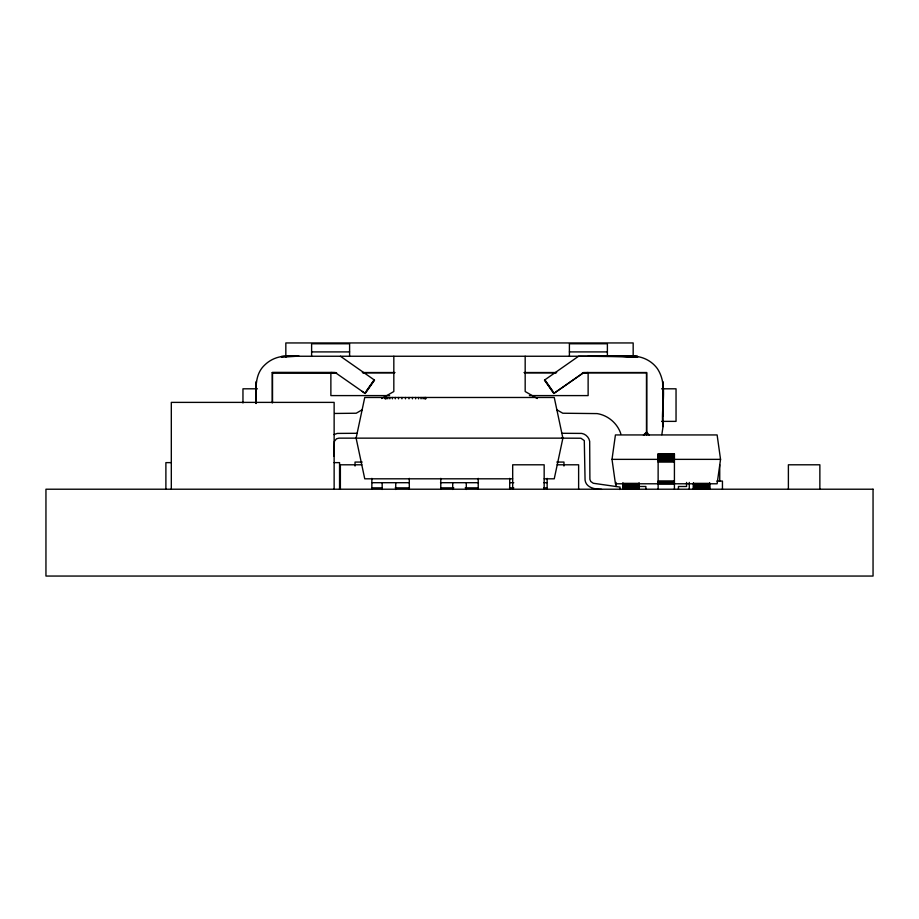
<?xml version="1.0" encoding="UTF-8"?>
<svg xmlns="http://www.w3.org/2000/svg" width="919" height="919" viewBox="0 0 919 919"><rect width="100%" height="100%" fill="white"/><g stroke="black" fill="none" stroke-linecap="round" stroke-linejoin="round"><path stroke-width="1.38" d="M334.056 456.238L334.355 441.361L336.503 438.8L338.939 438.145L562.887 438.145L554.249 478.81L544.197 478.81M256.171 402.602C255.964 389.782 254.253 374.63 264.729 364.992C270.301 359.49 277.998 356.308 285.832 356.25L633.168 356.25C642.588 356.273 651.755 360.949 657.315 368.553C668.687 385.555 660.359 407.749 663.024 426.611L661.829 434.698M256.114 403.521L256.344 381.431L255.976 403.096M612.008 459.362L615.431 434.94L717.119 434.94L720.542 459.362L717.119 483.785L615.431 483.785L612.008 459.362L659.13 459.362M619.751 489.505L620.084 487.093L593.272 483.256L590.779 481.499L589.895 479.362L589.676 441.338C588.999 437.375 585.713 434.09 581.75 433.412L561.75 433.286M366.371 390.966L374.148 379.857M365.027 393.343L374.366 380.007M330.874 372.528L335.849 372.976L365.199 393.47L374.538 380.133L340.432 356.25M643.426 435.158L646.471 432.114L646.471 372.804L582.405 372.804M643.737 435.227L646.735 432.229L646.735 372.528L583.473 372.528M620.382 356.25L637.843 356.618L578.568 356.25L544.462 380.133L553.801 393.47L583.151 372.976L588.126 372.528M553.847 393.435L583.151 372.976M362.339 409.702L356.227 413.228L334.757 413.458M381.707 398.524L393.826 391.528L393.826 356.25M334.056 434.572L337.25 433.412L357.25 433.286M299.146 356.25L281.157 356.618L298.25 356.25M281.157 356.618L298.618 356.25M311.61 351.908L349.599 351.908M569.401 351.908L607.39 351.908M272.265 402.97L272.265 372.528L335.527 372.528M362.35 372.528L394.917 372.528M524.083 372.528L556.65 372.528M336.595 372.804L272.529 372.804L272.529 402.453M362.936 372.804L394.515 372.804M524.485 372.804L556.064 372.804M257.4 388.806L242.961 388.806L242.961 402.97M661.6 388.806L676.039 388.806L676.039 421.373L661.6 421.373M389.599 395.595L330.874 395.595L330.874 372.804M529.401 395.595L588.126 395.595L588.126 372.804M658.13 454.02L674.42 454.02M658.13 454.273L674.42 454.273M658.13 454.675L674.42 454.675M658.13 455.238L674.42 455.238M658.13 455.927L674.42 455.927M658.13 456.754L674.42 456.754M658.13 457.685L674.42 457.685M658.13 458.696L674.42 458.696M673.42 459.362L720.542 459.362M658.13 459.787L674.42 459.787M658.13 460.924L674.42 460.924M362.178 462.073L355.033 462.073L355.033 466.048M556.822 462.073L563.967 462.073L563.967 466.048M658.13 462.085L674.42 462.085M171.313 462.625L165.891 462.625L165.891 489.218M334.137 462.625L339.559 462.625L339.559 489.218M361.833 464.796L340.375 464.796L340.375 489.218M557.167 464.796L578.625 464.796L578.625 489.218M512.618 478.81L364.751 478.81L356.112 438.145L364.751 397.479L554.249 397.479L562.887 438.145M658.13 481.074L674.42 481.074M716.843 481.074L722.449 481.074L722.449 489.218M658.13 481.545L674.42 481.545M658.13 482.004L674.42 482.004M658.13 482.429L674.42 482.429M372.264 482.705L409.3 482.705M440.5 482.705L478.5 482.705M509.7 482.705L513.767 482.705M543.91 482.705L546.736 482.705M658.13 482.82L674.42 482.82M658.13 483.153L674.42 483.153M622.852 483.371L639.142 483.371M658.13 483.428L674.42 483.428M693.408 483.371L709.698 483.371M658.13 483.624L674.42 483.624M622.852 484.462L639.142 484.462M693.408 484.462L709.698 484.462M622.852 485.473L639.142 485.473M693.408 485.473L709.698 485.473M622.852 486.404L645.873 486.496L645.873 489.218M693.408 486.404L709.698 486.404M622.852 487.231L639.142 487.231M693.408 487.231L709.698 487.231M372.356 487.863L382.384 487.863M395.216 487.863L409.518 487.863M440.925 487.863L453.791 487.863M465.209 487.863L478.075 487.863M509.482 487.863L513.79 487.863M543.749 487.863L546.644 487.863M622.852 487.92L639.142 487.92M693.408 487.92L709.698 487.92M622.852 488.483L639.142 488.483M693.408 488.483L709.698 488.483M272.265 372.528L334.596 372.586M561.601 438.156L580.911 438.225L584.289 440.592L585.07 480.143C586.115 487.84 595.167 489.333 601.486 489.333M588.126 356.25L637.843 356.618L619.854 356.25M619.165 356.25L637.843 356.618L607.39 356.25L607.39 343.763L569.401 343.763L569.401 356.25M618.338 356.25L637.843 356.618M537.293 398.524L525.174 391.528L525.174 356.25M556.661 409.702L562.773 413.228L597.132 413.596C608.01 415.308 617.465 423.383 620.853 433.86M362.201 391.368L365.199 393.47M649.377 435.215L646.735 432.229L646.746 434.928M544.852 379.857L552.629 390.966M544.634 380.007L553.973 393.343M663.024 415.951L662.656 381.431L663.024 426.611M819.863 489.218L819.863 464.796L788.387 464.796L788.387 489.218M719.738 464.796L719.738 481.074M709.698 482.82L709.698 489.218M693.408 482.82L693.408 489.218M689.284 482.429L689.284 489.218M686.573 482.429L686.573 486.496L678.429 486.496L678.429 489.218M674.42 489.218L674.42 453.94L658.13 453.94L658.13 489.218M639.142 482.82L639.142 489.218M633.168 357.273L633.168 342.948L285.832 342.948L285.832 357.273M622.852 482.82L622.852 489.218M616.075 482.429L616.075 486.496M547.15 478.362L547.15 489.218M544.163 489.218L544.163 464.796L512.687 464.796L512.687 489.218M509.7 478.362L509.7 489.218M478.225 478.362L478.225 489.218M466.289 482.705L466.289 489.482M452.711 482.705L452.711 489.482M440.775 478.362L440.775 489.218M425.807 397.479L425.807 398.835M425.497 397.479L425.497 398.835M424.589 397.479L424.589 398.835M423.085 397.479L423.085 398.835M421.051 397.479L421.051 398.835M418.547 397.479L418.547 398.835M415.641 397.479L415.641 398.835M412.424 397.479L412.424 398.835M409.3 478.362L409.3 489.218M408.989 397.479L408.989 398.835M405.463 397.479L405.463 398.835M401.925 397.479L401.925 398.835M398.501 397.479L398.501 398.835M395.733 482.705L395.733 489.482M395.285 397.479L395.285 398.835M392.379 397.479L392.379 398.835M389.874 397.479L389.874 398.835M387.829 397.479L387.829 398.835M386.336 397.479L386.336 398.835M385.417 397.479L385.417 398.835M385.107 397.479L385.107 398.835M382.166 482.705L382.166 489.482M371.85 478.362L371.85 489.218M349.599 356.25L349.599 343.763L311.61 343.763L311.61 356.25M334.137 489.218L334.137 402.384L171.313 402.384L171.313 489.218M873.05 489.218L45.95 489.218L45.95 576.052L873.05 576.052L873.05 489.218"/></g></svg>
